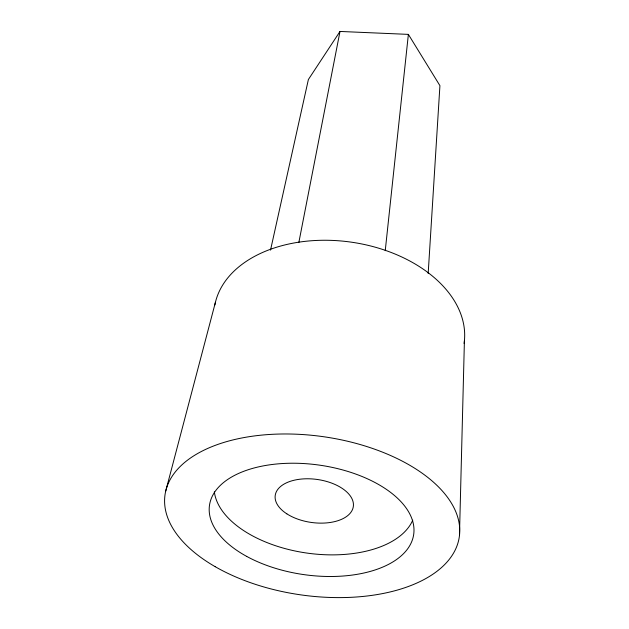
<?xml version="1.0" encoding="UTF-8"?>
<svg xmlns="http://www.w3.org/2000/svg" width="629" height="629" viewBox="0 0 629 629"><rect width="100%" height="100%" fill="white"/><g stroke="black" fill="none" stroke-linecap="round" stroke-linejoin="round"><path stroke-width="0.94" d="M459.461 535.617L464.414 340.729M428.176 273.505L439.923 85.662L408.378 34.383L339.998 31.45L308.383 79.521L270.517 250.145M385.239 250.704L408.378 34.383M298.822 242.59L339.998 31.45M165.742 490.974L215.425 302.313M214.835 305.018A126.122 84.097 8.1 0 1 353.301 242.456A126.122 84.097 8.1 0 1 464.076 343.473M412.742 520.175A101.332 55.839 8.1 0 1 306.755 553.048A101.332 55.839 8.1 0 1 214.347 491.823M286.84 513.838A39.446 21.693 8.1 0 0 352.201 510.158A39.446 21.693 8.1 0 0 303.791 478.873A39.446 21.693 8.1 0 0 286.84 513.838M215.212 566.698A148.641 79.891 8.1 0 0 457.008 545.807A148.641 79.891 8.1 0 0 264.274 434.867A148.641 79.891 8.1 0 0 215.212 566.698M246.702 556.398A103.132 55.289 8.1 0 0 412.64 539.069A103.132 55.289 8.1 0 0 275.423 464.116A103.132 55.289 8.1 0 0 246.702 556.398"/></g></svg>
